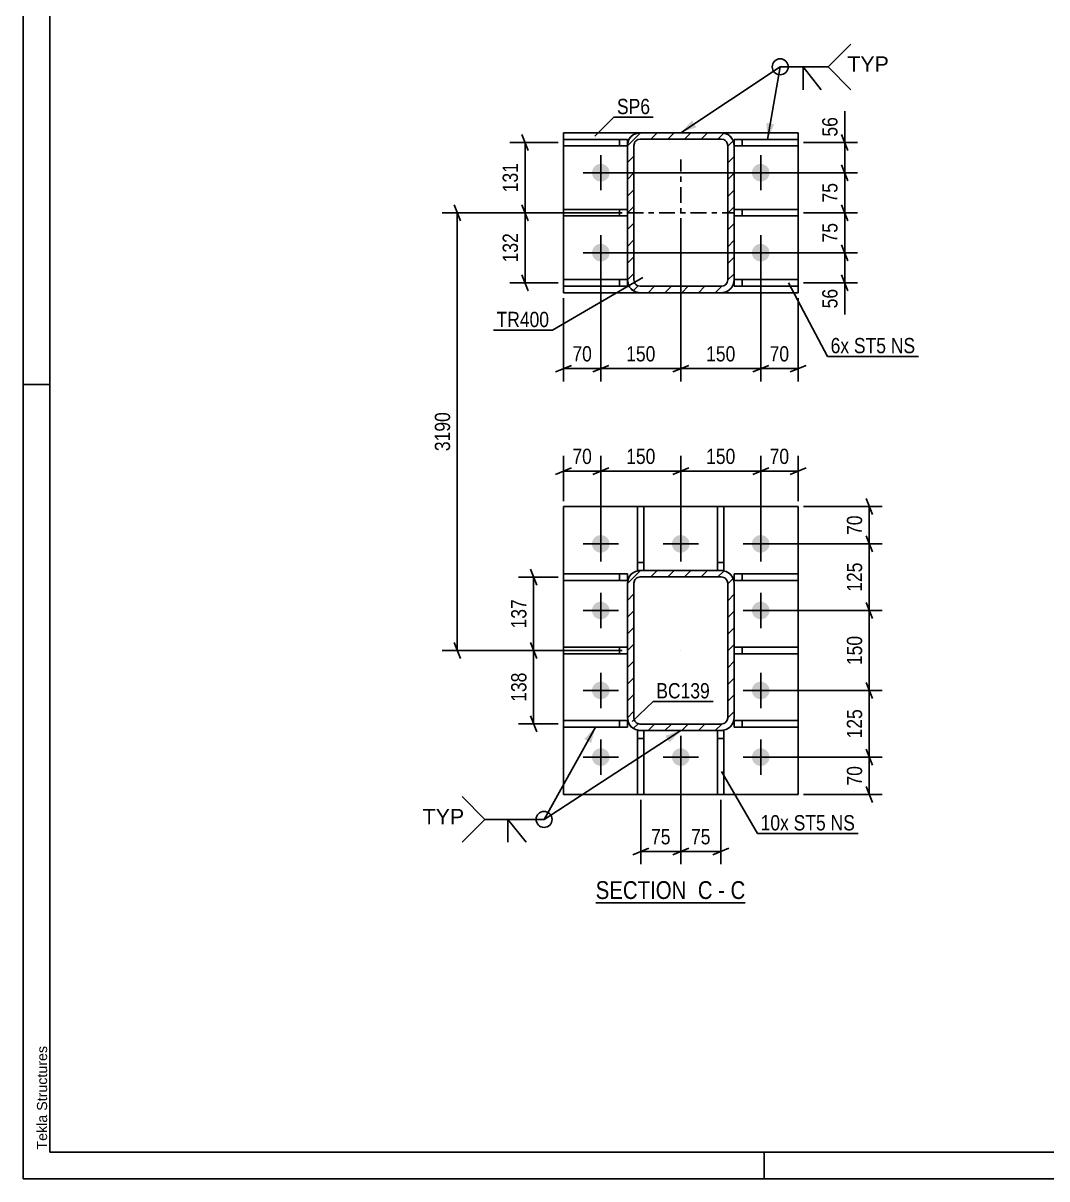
# Model space of a CAD drawing. Header units: millimetres. Extents: x -132 to 1057, y -569 to 272.
# Drawn here: x -131.6 to 60.5, y -569.3 to -352.5 of the extents above; entities that cross this region are included whole.
import ezdxf

# ---------------------------------------------------------------- set-up
doc = ezdxf.new("R2010")
doc.units = ezdxf.units.MM
doc.linetypes.add('DXK_LINE_DOT2', pattern=[3.9198, 1.9599, -1.9599])
doc.linetypes.add('DXK_LINE_DOT3', pattern=[5.9187, 2.979, -0.9799, 0.9799, -0.9799])
doc.styles.add('Arial', font='arial.ttf', dxfattribs={"height": 0.2})
doc.styles.add('Arial Narrow', font='ARIALN.TTF', dxfattribs={"height": 0.2})

# ---------------------------------------------------------------- blocks, each defined once
blk = doc.blocks.new('Unknown-335479220-1133')
at = {"color": 5, "linetype": 'Continuous'}
for p, q in [((-131.55, 271.71), (-131.55, -569.29)), ((-126.55, 266.71), (-126.55, -564.29)), ((-126.55, -420.29), (-131.55, -420.29)), ((-126.55, -564.29), (1052.45, -564.29)), ((7.45, -569.29), (7.45, -564.29)), ((-131.55, -569.29), (1057.45, -569.29))]:
    blk.add_line(p, q, dxfattribs=at)
at = {"color": 174, "linetype": 'Continuous', "style": 'Arial'}
blk.add_text('Tekla Structures', height=1.9102, rotation=90, dxfattribs=at).set_placement((-127.05, -563.79))
blk = doc.blocks.new('Unknown-335479220-14 - 3148')
at = {"color": 6, "linetype": 'Continuous'}
blk.add_line((-24.14, -517.55), (3.93, -517.55), dxfattribs=at)
at = {"color": 0, "linetype": 'Continuous'}
blk.add_wipeout([(-6.03, -516.8), (-6.03, -513.3), (-24.14, -513.3), (-24.14, -516.8)], dxfattribs=at)
at = {"color": 7, "linetype": 'Continuous', "style": 'Arial Narrow'}
blk.add_text('SECTION ', height=3.34, dxfattribs=at).set_placement((-24.14, -516.8))
at = {"color": 0, "linetype": 'Continuous'}
blk.add_wipeout([(-2.21, -516.8), (-2.21, -513.3), (-4.98, -513.3), (-4.98, -516.8)], dxfattribs=at)
at = {"color": 7, "linetype": 'Continuous', "style": 'Arial Narrow'}
blk.add_text('C', height=3.34, dxfattribs=at).set_placement((-4.98, -516.8))
at = {"color": 0, "linetype": 'Continuous'}
blk.add_wipeout([(0.11, -516.8), (0.11, -513.3), (-1.16, -513.3), (-1.16, -516.8)], dxfattribs=at)
at = {"color": 7, "linetype": 'Continuous', "style": 'Arial Narrow'}
blk.add_text('-', height=3.34, dxfattribs=at).set_placement((-1.16, -516.8))
at = {"color": 0, "linetype": 'Continuous'}
blk.add_wipeout([(3.93, -516.8), (3.93, -513.3), (1.16, -513.3), (1.16, -516.8)], dxfattribs=at)
at = {"color": 7, "linetype": 'Continuous', "style": 'Arial Narrow'}
blk.add_text('C', height=3.34, dxfattribs=at).set_placement((1.16, -516.8))
blk = doc.blocks.new('Part-335479220-3206 - 3148')
at = {"color": 2, "linetype": 'Continuous'}
for p, q in [((-1.28, -455.2), (-1.28, -443.2)), ((-1.28, -443.2), (-0.08, -443.2)), ((-0.08, -443.2), (-0.08, -455.2)), ((-0.08, -455.2), (-0.58, -455.2))]:
    blk.add_line(p, q, dxfattribs=at)
at = {"color": 7, "linetype": 'DXK_LINE_DOT2'}
for p, q in [((-1.28, -453.7), (-0.08, -453.7)), ((-0.58, -455.2), (-1.28, -455.2))]:
    blk.add_line(p, q, dxfattribs=at)
blk = doc.blocks.new('Bolt-335479220-3356 - 3148')
at = {"linetype": 'Continuous'}
for points in [[(-24.83, -450.2, -1), (-21.53, -450.2, -1)], [(-9.83, -450.2, -1), (-6.53, -450.2, -1)], [(5.17, -450.2, -1), (8.47, -450.2, -1)], [(-24.83, -462.7, -1), (-21.53, -462.7, -1)], [(5.17, -462.7, -1), (8.47, -462.7, -1)], [(-24.83, -477.7, -1), (-21.53, -477.7, -1)], [(5.17, -477.7, -1), (8.47, -477.7, -1)], [(-24.83, -490.2, -1), (-21.53, -490.2, -1)], [(-9.83, -490.2, -1), (-6.53, -490.2, -1)], [(5.17, -490.2, -1), (8.47, -490.2, -1)]]:
    blk.add_hatch(color=1, dxfattribs=at).paths.add_polyline_path(points)
at = {"color": 1, "linetype": 'Continuous'}
for p, q in [((-23.18, -453.5), (-23.18, -446.9)), ((-8.18, -453.5), (-8.18, -446.9)), ((6.82, -453.5), (6.82, -446.9)), ((-19.88, -450.2), (-26.48, -450.2)), ((-4.88, -450.2), (-11.48, -450.2)), ((10.12, -450.2), (3.52, -450.2)), ((-23.18, -466), (-23.18, -459.4)), ((6.82, -466), (6.82, -459.4)), ((-19.88, -462.7), (-26.48, -462.7)), ((10.12, -462.7), (3.52, -462.7)), ((-23.18, -481), (-23.18, -474.4)), ((6.82, -481), (6.82, -474.4)), ((-19.88, -477.7), (-26.48, -477.7)), ((10.12, -477.7), (3.52, -477.7)), ((-23.18, -493.5), (-23.18, -486.9)), ((-8.18, -493.5), (-8.18, -486.9)), ((6.82, -493.5), (6.82, -486.9)), ((-19.88, -490.2), (-26.48, -490.2)), ((-4.88, -490.2), (-11.48, -490.2)), ((10.12, -490.2), (3.52, -490.2))]:
    blk.add_line(p, q, dxfattribs=at)
blk = doc.blocks.new('Part-335479220-3211 - 3148')
at = {"color": 2, "linetype": 'Continuous'}
for p, q in [((-16.28, -497.2), (-16.28, -485.2)), ((-16.28, -485.2), (-15.78, -485.2)), ((-15.08, -485.2), (-15.08, -497.2)), ((-15.08, -497.2), (-16.28, -497.2))]:
    blk.add_line(p, q, dxfattribs=at)
at = {"color": 7, "linetype": 'DXK_LINE_DOT2'}
for p, q in [((-15.78, -485.2), (-15.08, -485.2)), ((-16.28, -486.7), (-15.08, -486.7))]:
    blk.add_line(p, q, dxfattribs=at)
blk = doc.blocks.new('Part-335479220-3340 - 3148')
at = {"color": 2, "linetype": 'Continuous'}
for p, q in [((-30.18, -388.7), (-30.18, -387.5)), ((-30.18, -387.5), (-18.18, -387.5)), ((-30.18, -388.7), (-18.18, -388.7))]:
    blk.add_line(p, q, dxfattribs=at)
at = {"color": 7, "linetype": 'DXK_LINE_DOT2'}
for p, q in [((-19.68, -388.7), (-19.68, -387.5)), ((-18.18, -388.7), (-18.18, -387.5))]:
    blk.add_line(p, q, dxfattribs=at)
blk = doc.blocks.new('Part-335479220-3248 - 3148')
at = {"linetype": 'Continuous'}
h = blk.add_hatch(dxfattribs=at)
h.set_pattern_fill('', scale=0.7, style=0, pattern_type=0)
h.set_pattern_definition([(45, (-18.1778, -400.6989), (-1.57154, 1.57154), [])])
h.paths.add_polyline_path([(-18.18, -375.5), (-18.18, -400.7), (-18, -401.62), (-17.47, -402.4), (-16.7, -402.92), (-15.78, -403.1), (-0.58, -403.1), (0.34, -402.92), (1.12, -402.4), (1.64, -401.62), (1.82, -400.7), (1.82, -375.5), (1.64, -374.58), (1.12, -373.8), (0.34, -373.28), (-0.58, -373.1), (-15.78, -373.1), (-16.7, -373.28), (-17.47, -373.8), (-18, -374.58)])
h.paths.add_polyline_path([(-16.63, -374.65), (-16.24, -374.39), (-15.78, -374.3), (-0.58, -374.3), (-0.12, -374.39), (0.27, -374.65), (0.53, -375.04), (0.62, -375.5), (0.62, -400.7), (0.53, -401.16), (0.27, -401.55), (-0.12, -401.81), (-0.58, -401.9), (-15.78, -401.9), (-16.24, -401.81), (-16.63, -401.55), (-16.89, -401.16), (-16.98, -400.7), (-16.98, -375.5), (-16.89, -375.04)])
at = {"color": 7, "linetype": 'DXK_LINE_DOT2'}
for p, q in [((-18.18, -375.5), (-18, -374.58)), ((-16.7, -373.28), (-15.78, -373.1)), ((-15.78, -374.3), (-16.24, -374.39)), ((-15.78, -373.1), (-0.58, -373.1)), ((-15.78, -374.3), (-0.58, -374.3)), ((-0.58, -373.1), (0.34, -373.28)), ((-0.12, -374.39), (-0.58, -374.3)), ((1.64, -374.58), (1.82, -375.5)), ((-18.18, -400.7), (-18.18, -375.5)), ((-16.89, -375.04), (-16.98, -375.5)), ((-16.98, -400.7), (-16.98, -375.5)), ((0.62, -375.5), (0.53, -375.04)), ((0.62, -400.7), (0.62, -375.5)), ((1.82, -400.7), (1.82, -375.5)), ((-18, -401.62), (-18.18, -400.7)), ((-16.98, -400.7), (-16.89, -401.16)), ((0.53, -401.16), (0.62, -400.7)), ((1.82, -400.7), (1.64, -401.62)), ((-15.78, -403.1), (-16.7, -402.92)), ((-16.24, -401.81), (-15.78, -401.9)), ((-15.78, -401.9), (-0.58, -401.9)), ((-15.78, -403.1), (-0.58, -403.1)), ((-0.58, -401.9), (-0.12, -401.81)), ((0.34, -402.92), (-0.58, -403.1))]:
    blk.add_line(p, q, dxfattribs=at)
at = {"color": 2, "linetype": 'Continuous'}
for p, q in [((-18, -374.58), (-18.18, -375.5)), ((-15.78, -373.1), (-16.7, -373.28)), ((-16.24, -374.39), (-15.78, -374.3)), ((-15.78, -373.1), (-0.58, -373.1)), ((-15.78, -374.3), (-0.58, -374.3)), ((0.34, -373.28), (-0.58, -373.1)), ((-0.58, -374.3), (-0.12, -374.39)), ((1.82, -375.5), (1.64, -374.58)), ((-18.18, -400.7), (-18.18, -375.5)), ((-16.98, -375.5), (-16.89, -375.04)), ((-16.98, -400.7), (-16.98, -375.5)), ((0.53, -375.04), (0.62, -375.5)), ((0.62, -400.7), (0.62, -375.5)), ((1.82, -400.7), (1.82, -375.5)), ((-18.18, -400.7), (-18, -401.62)), ((-16.89, -401.16), (-16.98, -400.7)), ((0.62, -400.7), (0.53, -401.16)), ((1.64, -401.62), (1.82, -400.7)), ((-16.7, -402.92), (-15.78, -403.1)), ((-15.78, -401.9), (-16.24, -401.81)), ((-15.78, -401.9), (-0.58, -401.9)), ((-15.78, -403.1), (-0.58, -403.1)), ((-0.12, -401.81), (-0.58, -401.9)), ((-0.58, -403.1), (0.34, -402.92))]:
    blk.add_line(p, q, dxfattribs=at)
at = {"color": 7, "linetype": 'DXK_LINE_DOT3'}
for p, q in [((-8.18, -398.1), (-8.18, -378.1)), ((-18.18, -388.1), (1.82, -388.1))]:
    blk.add_line(p, q, dxfattribs=at)
at = {"color": 7, "linetype": 'DXK_LINE_DOT2'}
for centre, radius, start, end in [((-15.78, -375.5), 2.4, 112.5, 157.5), ((-15.78, -375.5), 1.2, 112.5, 157.5), ((-0.58, -375.5), 1.2, 22.5, 67.5), ((-0.58, -375.5), 2.4, 22.5, 67.5), ((-15.78, -400.7), 2.4, 202.5, 247.5), ((-15.78, -400.7), 1.2, 202.5, 247.5), ((-0.58, -400.7), 1.2, 292.5, 337.5), ((-0.58, -400.7), 2.4, 292.5, 337.5)]:
    blk.add_arc(centre, radius, start, end, dxfattribs=at)
at = {"color": 2, "linetype": 'Continuous'}
for centre, radius, start, end in [((-15.78, -375.5), 2.4, 112.5, 157.5), ((-15.78, -375.5), 1.2, 112.5, 157.5), ((-0.58, -375.5), 1.2, 22.5, 67.5), ((-0.58, -375.5), 2.4, 22.5, 67.5), ((-15.78, -400.7), 2.4, 202.5, 247.5), ((-15.78, -400.7), 1.2, 202.5, 247.5), ((-0.58, -400.7), 1.2, 292.5, 337.5), ((-0.58, -400.7), 2.4, 292.5, 337.5)]:
    blk.add_arc(centre, radius, start, end, dxfattribs=at)
blk = doc.blocks.new('Part-335479220-3232 - 3148')
at = {"color": 2, "linetype": 'Continuous'}
for p, q in [((-30.18, -497.2), (-30.18, -443.2)), ((13.82, -443.2), (-30.18, -443.2)), ((13.82, -497.2), (13.82, -443.2)), ((13.82, -497.2), (-30.18, -497.2))]:
    blk.add_line(p, q, dxfattribs=at)
blk = doc.blocks.new('Part-335479220-3216 - 3148')
at = {"color": 2, "linetype": 'Continuous'}
for p, q in [((-1.28, -497.2), (-1.28, -485.2)), ((-0.08, -485.2), (-0.58, -485.2)), ((-0.08, -485.2), (-0.08, -497.2)), ((-0.08, -497.2), (-1.28, -497.2))]:
    blk.add_line(p, q, dxfattribs=at)
at = {"color": 7, "linetype": 'DXK_LINE_DOT2'}
for p, q in [((-0.58, -485.2), (-1.28, -485.2)), ((-1.28, -486.7), (-0.08, -486.7))]:
    blk.add_line(p, q, dxfattribs=at)
blk = doc.blocks.new('Part-335479220-3231 - 3148')
at = {"color": 2, "linetype": 'Continuous'}
for p, q in [((-30.18, -403.1), (-30.18, -373.1)), ((-30.18, -373.1), (-15.78, -373.1)), ((13.82, -373.1), (-0.58, -373.1)), ((13.82, -403.1), (13.82, -373.1)), ((-15.78, -403.1), (-30.18, -403.1)), ((13.82, -403.1), (-0.58, -403.1))]:
    blk.add_line(p, q, dxfattribs=at)
at = {"color": 7, "linetype": 'DXK_LINE_DOT2'}
for p, q in [((13.82, -373.1), (-15.78, -373.1)), ((-15.78, -373.1), (-0.58, -373.1)), ((-15.78, -403.1), (13.82, -403.1)), ((-15.78, -403.1), (-0.58, -403.1))]:
    blk.add_line(p, q, dxfattribs=at)
blk = doc.blocks.new('Part-335479220-3253 - 3148')
at = {"linetype": 'Continuous'}
h = blk.add_hatch(dxfattribs=at)
h.set_pattern_fill('', scale=0.7, style=0, pattern_type=0)
h.set_pattern_definition([(45, (-18.1778, -482.7989), (-1.57154, 1.57154), [])])
h.paths.add_polyline_path([(-18.18, -457.6), (-18.18, -482.8), (-18, -483.72), (-17.47, -484.5), (-16.7, -485.02), (-15.78, -485.2), (-0.58, -485.2), (0.34, -485.02), (1.12, -484.5), (1.64, -483.72), (1.82, -482.8), (1.82, -457.6), (1.64, -456.68), (1.12, -455.9), (0.34, -455.38), (-0.58, -455.2), (-15.78, -455.2), (-16.7, -455.38), (-17.47, -455.9), (-18, -456.68)])
h.paths.add_polyline_path([(-16.63, -456.75), (-16.24, -456.49), (-15.78, -456.4), (-0.58, -456.4), (-0.12, -456.49), (0.27, -456.75), (0.53, -457.14), (0.62, -457.6), (0.62, -482.8), (0.53, -483.26), (0.27, -483.65), (-0.12, -483.91), (-0.58, -484), (-15.78, -484), (-16.24, -483.91), (-16.63, -483.65), (-16.89, -483.26), (-16.98, -482.8), (-16.98, -457.6), (-16.89, -457.14)])
at = {"color": 7, "linetype": 'DXK_LINE_DOT2'}
for p, q in [((-18.18, -457.6), (-18, -456.68)), ((-16.89, -457.14), (-16.98, -457.6)), ((-16.7, -455.38), (-15.78, -455.2)), ((-15.78, -456.4), (-16.24, -456.49)), ((-15.78, -455.2), (-0.58, -455.2)), ((-15.78, -456.4), (-0.58, -456.4)), ((-0.58, -455.2), (0.34, -455.38)), ((-0.12, -456.49), (-0.58, -456.4)), ((0.62, -457.6), (0.53, -457.14)), ((1.64, -456.68), (1.82, -457.6)), ((-18.18, -482.8), (-18.18, -457.6)), ((-16.98, -482.8), (-16.98, -457.6)), ((0.62, -482.8), (0.62, -457.6)), ((1.82, -482.8), (1.82, -457.6)), ((-18, -483.72), (-18.18, -482.8)), ((-16.98, -482.8), (-16.89, -483.26)), ((0.53, -483.26), (0.62, -482.8)), ((1.82, -482.8), (1.64, -483.72)), ((-15.78, -485.2), (-16.7, -485.02)), ((-16.24, -483.91), (-15.78, -484)), ((-15.78, -484), (-0.58, -484)), ((-15.78, -485.2), (-0.58, -485.2)), ((-0.58, -484), (-0.12, -483.91)), ((0.34, -485.02), (-0.58, -485.2))]:
    blk.add_line(p, q, dxfattribs=at)
at = {"color": 2, "linetype": 'Continuous'}
for p, q in [((-18, -456.68), (-18.18, -457.6)), ((-16.98, -457.6), (-16.89, -457.14)), ((-15.78, -455.2), (-16.7, -455.38)), ((-16.24, -456.49), (-15.78, -456.4)), ((-15.78, -455.2), (-0.58, -455.2)), ((-15.78, -456.4), (-0.58, -456.4)), ((0.34, -455.38), (-0.58, -455.2)), ((-0.58, -456.4), (-0.12, -456.49)), ((0.53, -457.14), (0.62, -457.6)), ((1.82, -457.6), (1.64, -456.68)), ((-18.18, -482.8), (-18.18, -457.6)), ((-16.98, -482.8), (-16.98, -457.6)), ((0.62, -482.8), (0.62, -457.6)), ((1.82, -482.8), (1.82, -457.6)), ((-18.18, -482.8), (-18, -483.72)), ((-16.89, -483.26), (-16.98, -482.8)), ((0.62, -482.8), (0.53, -483.26)), ((1.64, -483.72), (1.82, -482.8)), ((-16.7, -485.02), (-15.78, -485.2)), ((-15.78, -484), (-16.24, -483.91)), ((-15.78, -484), (-0.58, -484)), ((-15.78, -485.2), (-0.58, -485.2)), ((-0.12, -483.91), (-0.58, -484)), ((-0.58, -485.2), (0.34, -485.02))]:
    blk.add_line(p, q, dxfattribs=at)
at = {"color": 7, "linetype": 'DXK_LINE_DOT3'}
blk.add_line((-8.18, -470.2), (-8.18, -470.2), dxfattribs=at)
at = {"color": 7, "linetype": 'DXK_LINE_DOT2'}
for centre, radius, start, end in [((-15.78, -457.6), 2.4, 112.5, 157.5), ((-15.78, -457.6), 1.2, 112.5, 157.5), ((-0.58, -457.6), 1.2, 22.5, 67.5), ((-0.58, -457.6), 2.4, 22.5, 67.5), ((-15.78, -482.8), 1.2, 202.5, 247.5), ((-0.58, -482.8), 1.2, 292.5, 337.5), ((-15.78, -482.8), 2.4, 202.5, 247.5), ((-0.58, -482.8), 2.4, 292.5, 337.5)]:
    blk.add_arc(centre, radius, start, end, dxfattribs=at)
at = {"color": 2, "linetype": 'Continuous'}
for centre, radius, start, end in [((-15.78, -457.6), 2.4, 112.5, 157.5), ((-15.78, -457.6), 1.2, 112.5, 157.5), ((-0.58, -457.6), 1.2, 22.5, 67.5), ((-0.58, -457.6), 2.4, 22.5, 67.5), ((-15.78, -482.8), 1.2, 202.5, 247.5), ((-0.58, -482.8), 1.2, 292.5, 337.5), ((-15.78, -482.8), 2.4, 202.5, 247.5), ((-0.58, -482.8), 2.4, 292.5, 337.5)]:
    blk.add_arc(centre, radius, start, end, dxfattribs=at)
blk = doc.blocks.new('Part-335479220-3262 - 3148')
at = {"color": 2, "linetype": 'Continuous'}
for p, q in [((13.82, -455.85), (1.82, -455.85)), ((1.82, -457.05), (1.82, -455.85)), ((13.82, -457.05), (1.82, -457.05)), ((13.82, -455.85), (13.82, -457.05))]:
    blk.add_line(p, q, dxfattribs=at)
at = {"color": 7, "linetype": 'DXK_LINE_DOT2'}
blk.add_line((3.32, -457.05), (3.32, -455.85), dxfattribs=at)
blk = doc.blocks.new('Part-335479220-3267 - 3148')
at = {"color": 2, "linetype": 'Continuous'}
for p, q in [((13.82, -483.35), (1.82, -483.35)), ((1.82, -484.55), (1.82, -483.35)), ((13.82, -483.35), (13.82, -484.55)), ((13.82, -484.55), (1.82, -484.55))]:
    blk.add_line(p, q, dxfattribs=at)
at = {"color": 7, "linetype": 'DXK_LINE_DOT2'}
blk.add_line((3.32, -484.55), (3.32, -483.35), dxfattribs=at)
blk = doc.blocks.new('Part-335479220-3272 - 3148')
at = {"color": 2, "linetype": 'Continuous'}
for p, q in [((13.82, -469.6), (1.82, -469.6)), ((13.82, -469.6), (13.82, -470.8)), ((13.82, -470.8), (1.82, -470.8))]:
    blk.add_line(p, q, dxfattribs=at)
at = {"color": 7, "linetype": 'DXK_LINE_DOT2'}
for p, q in [((1.82, -470.8), (1.82, -469.6)), ((3.32, -470.8), (3.32, -469.6))]:
    blk.add_line(p, q, dxfattribs=at)
blk = doc.blocks.new('Part-335479220-3277 - 3148')
at = {"color": 2, "linetype": 'Continuous'}
for p, q in [((-30.18, -457.05), (-30.18, -455.85)), ((-30.18, -455.85), (-18.18, -455.85)), ((-30.18, -457.05), (-18.18, -457.05)), ((-18.18, -457.05), (-18.18, -455.85))]:
    blk.add_line(p, q, dxfattribs=at)
at = {"color": 7, "linetype": 'DXK_LINE_DOT2'}
blk.add_line((-19.68, -457.05), (-19.68, -455.85), dxfattribs=at)
blk = doc.blocks.new('Part-335479220-3282 - 3148')
at = {"color": 2, "linetype": 'Continuous'}
for p, q in [((-30.18, -484.55), (-30.18, -483.35)), ((-30.18, -483.35), (-18.18, -483.35)), ((-18.18, -484.55), (-18.18, -483.35)), ((-30.18, -484.55), (-18.18, -484.55))]:
    blk.add_line(p, q, dxfattribs=at)
at = {"color": 7, "linetype": 'DXK_LINE_DOT2'}
blk.add_line((-19.68, -484.55), (-19.68, -483.35), dxfattribs=at)
blk = doc.blocks.new('Part-335479220-3287 - 3148')
at = {"color": 2, "linetype": 'Continuous'}
for p, q in [((-30.18, -470.8), (-30.18, -469.6)), ((-30.18, -469.6), (-18.18, -469.6)), ((-30.18, -470.8), (-18.18, -470.8))]:
    blk.add_line(p, q, dxfattribs=at)
at = {"color": 7, "linetype": 'DXK_LINE_DOT2'}
for p, q in [((-19.68, -470.8), (-19.68, -469.6)), ((-18.18, -470.8), (-18.18, -469.6))]:
    blk.add_line(p, q, dxfattribs=at)
blk = doc.blocks.new('Bolt-335479220-3355 - 3148')
at = {"linetype": 'Continuous'}
for points in [[(-24.83, -380.6, -1), (-21.53, -380.6, -1)], [(5.17, -380.6, -1), (8.47, -380.6, -1)], [(-24.83, -395.6, -1), (-21.53, -395.6, -1)], [(5.17, -395.6, -1), (8.47, -395.6, -1)]]:
    blk.add_hatch(color=1, dxfattribs=at).paths.add_polyline_path(points)
at = {"color": 1, "linetype": 'Continuous'}
for p, q in [((-23.18, -383.9), (-23.18, -377.3)), ((6.82, -383.9), (6.82, -377.3)), ((-19.88, -380.6), (-26.48, -380.6)), ((10.12, -380.6), (3.52, -380.6)), ((-23.18, -398.9), (-23.18, -392.3)), ((6.82, -398.9), (6.82, -392.3)), ((-19.88, -395.6), (-26.48, -395.6)), ((10.12, -395.6), (3.52, -395.6))]:
    blk.add_line(p, q, dxfattribs=at)
blk = doc.blocks.new('Part-335479220-3292 - 3148')
at = {"color": 2, "linetype": 'Continuous'}
for p, q in [((-16.28, -455.2), (-16.28, -443.2)), ((-16.28, -443.2), (-15.08, -443.2)), ((-15.08, -455.2), (-15.08, -443.2)), ((-16.28, -455.2), (-15.78, -455.2))]:
    blk.add_line(p, q, dxfattribs=at)
at = {"color": 7, "linetype": 'DXK_LINE_DOT2'}
for p, q in [((-16.28, -453.7), (-15.08, -453.7)), ((-15.78, -455.2), (-15.08, -455.2))]:
    blk.add_line(p, q, dxfattribs=at)
blk = doc.blocks.new('Part-335479220-3315 - 3148')
at = {"color": 2, "linetype": 'Continuous'}
for p, q in [((13.82, -400.65), (1.82, -400.65)), ((1.82, -401.85), (1.82, -400.7)), ((13.82, -400.65), (13.82, -401.85)), ((13.82, -401.85), (1.82, -401.85))]:
    blk.add_line(p, q, dxfattribs=at)
at = {"color": 7, "linetype": 'DXK_LINE_DOT2'}
for p, q in [((1.82, -400.7), (1.82, -400.65)), ((1.82, -400.65), (1.82, -400.7)), ((3.32, -401.85), (3.32, -400.65))]:
    blk.add_line(p, q, dxfattribs=at)
blk = doc.blocks.new('Part-335479220-3335 - 3148')
at = {"color": 2, "linetype": 'Continuous'}
for p, q in [((-30.18, -375.55), (-30.18, -374.35)), ((-30.18, -374.35), (-18.18, -374.35)), ((-18.18, -374.35), (-18.18, -375.5)), ((-30.18, -375.55), (-18.18, -375.55))]:
    blk.add_line(p, q, dxfattribs=at)
at = {"color": 7, "linetype": 'DXK_LINE_DOT2'}
for p, q in [((-19.68, -375.55), (-19.68, -374.35)), ((-18.18, -375.5), (-18.18, -375.55))]:
    blk.add_line(p, q, dxfattribs=at)
blk = doc.blocks.new('Part-335479220-3320 - 3148')
at = {"color": 2, "linetype": 'Continuous'}
for p, q in [((13.82, -374.35), (1.82, -374.35)), ((1.82, -374.35), (1.82, -375.5)), ((13.82, -374.35), (13.82, -375.55)), ((13.82, -375.55), (1.82, -375.55))]:
    blk.add_line(p, q, dxfattribs=at)
at = {"color": 7, "linetype": 'DXK_LINE_DOT2'}
for p, q in [((3.32, -375.55), (3.32, -374.35)), ((1.82, -375.5), (1.82, -375.55))]:
    blk.add_line(p, q, dxfattribs=at)
blk = doc.blocks.new('Part-335479220-3325 - 3148')
at = {"color": 2, "linetype": 'Continuous'}
for p, q in [((13.82, -387.5), (1.82, -387.5)), ((13.82, -387.5), (13.82, -388.7)), ((13.82, -388.7), (1.82, -388.7))]:
    blk.add_line(p, q, dxfattribs=at)
at = {"color": 7, "linetype": 'DXK_LINE_DOT2'}
for p, q in [((1.82, -388.7), (1.82, -387.5)), ((3.32, -388.7), (3.32, -387.5))]:
    blk.add_line(p, q, dxfattribs=at)
blk = doc.blocks.new('Part-335479220-3330 - 3148')
at = {"color": 2, "linetype": 'Continuous'}
for p, q in [((-30.18, -401.85), (-30.18, -400.65)), ((-30.18, -400.65), (-18.18, -400.65)), ((-18.18, -401.85), (-18.18, -400.7)), ((-30.18, -401.85), (-18.18, -401.85))]:
    blk.add_line(p, q, dxfattribs=at)
at = {"color": 7, "linetype": 'DXK_LINE_DOT2'}
for p, q in [((-19.68, -401.85), (-19.68, -400.65)), ((-18.18, -400.7), (-18.18, -400.65)), ((-18.18, -400.65), (-18.18, -400.7))]:
    blk.add_line(p, q, dxfattribs=at)
blk = doc.blocks.new('StraightDimension-335479220-9511 - 3148')
at = {"color": 7, "linetype": 'Continuous'}
for p, q in [((26.59, -476.2), (27.79, -479.2)), ((7.82, -477.7), (29.59, -477.7)), ((27.19, -490.2), (27.19, -477.7)), ((27.79, -491.7), (26.59, -488.7)), ((7.82, -490.2), (29.59, -490.2))]:
    blk.add_line(p, q, dxfattribs=at)
at = {"color": 0}
blk.add_wipeout([(26.44, -480.61), (22.24, -480.61), (22.24, -487.29), (26.44, -487.29)], dxfattribs=at)
at = {"color": 3, "style": 'Arial Narrow'}
blk.add_text('125', height=2.863, rotation=90.0002, dxfattribs=at).set_placement((25.84, -486.69))
blk = doc.blocks.new('StraightDimension-335479220-3487 - 3148')
at = {"color": 7, "linetype": 'Continuous'}
for p, q in [((-35.19, -457.95), (-36.39, -454.95)), ((-31.18, -456.45), (-38.64, -456.45)), ((-35.79, -470.2), (-35.79, -456.45)), ((-31.18, -470.2), (-38.64, -470.2)), ((-36.39, -468.7), (-35.19, -471.7))]:
    blk.add_line(p, q, dxfattribs=at)
at = {"color": 0}
blk.add_wipeout([(-36.54, -459.98), (-40.74, -459.98), (-40.74, -466.67), (-36.54, -466.67)], dxfattribs=at)
at = {"color": 3, "style": 'Arial Narrow'}
blk.add_text('137', height=2.863, rotation=90.0002, dxfattribs=at).set_placement((-37.14, -466.07))
blk = doc.blocks.new('StraightDimension-335479220-3472 - 3148')
at = {"color": 7, "linetype": 'Continuous'}
for p, q in [((-31.18, -374.95), (-40.23, -374.95)), ((-36.78, -376.45), (-37.98, -373.45)), ((-37.38, -388.1), (-37.38, -374.95)), ((-37.98, -386.6), (-36.78, -389.6)), ((-31.18, -388.1), (-40.23, -388.1))]:
    blk.add_line(p, q, dxfattribs=at)
at = {"color": 0}
blk.add_wipeout([(-38.13, -378.18), (-42.33, -378.18), (-42.33, -384.87), (-38.13, -384.87)], dxfattribs=at)
at = {"color": 3, "style": 'Arial Narrow'}
blk.add_text('131', height=2.863, rotation=90.0002, dxfattribs=at).set_placement((-38.73, -384.27))
blk = doc.blocks.new('StraightDimension-335479220-3396 - 3148')
at = {"color": 7, "linetype": 'Continuous'}
for p, q in [((14.82, -374.95), (24.97, -374.95)), ((21.97, -373.45), (23.17, -376.45)), ((22.57, -380.6), (22.57, -374.95)), ((23.17, -382.1), (21.97, -379.1)), ((-22.18, -380.6), (24.97, -380.6))]:
    blk.add_line(p, q, dxfattribs=at)
at = {"color": 0}
blk.add_wipeout([(21.82, -369.57), (17.62, -369.57), (17.62, -374.42), (21.82, -374.42)], dxfattribs=at)
at = {"color": 7, "linetype": 'Continuous'}
blk.add_line((22.57, -374.95), (22.57, -369.04), dxfattribs=at)
blk.add_line((22.57, -374.95), (22.57, -369.04), dxfattribs=at)
at = {"color": 3, "style": 'Arial Narrow'}
blk.add_text('56', height=2.863, rotation=90.0002, dxfattribs=at).set_placement((21.22, -373.82))
blk = doc.blocks.new('StraightDimension-335479220-3479 - 3148')
at = {"color": 7, "linetype": 'Continuous'}
for p, q in [((-36.78, -389.6), (-37.98, -386.6)), ((-31.18, -388.1), (-40.23, -388.1)), ((-37.38, -401.25), (-37.38, -388.1)), ((-37.98, -399.75), (-36.78, -402.75)), ((-31.18, -401.25), (-40.23, -401.25))]:
    blk.add_line(p, q, dxfattribs=at)
at = {"color": 0}
blk.add_wipeout([(-38.13, -391.33), (-42.33, -391.33), (-42.33, -398.02), (-38.13, -398.02)], dxfattribs=at)
at = {"color": 3, "style": 'Arial Narrow'}
blk.add_text('132', height=2.863, rotation=90.0002, dxfattribs=at).set_placement((-38.73, -397.42))
blk = doc.blocks.new('StraightDimension-335479220-3508 - 3148')
at = {"color": 7, "linetype": 'Continuous'}
for p, q in [((26.59, -441.7), (27.79, -444.7)), ((14.82, -443.2), (29.59, -443.2)), ((27.19, -450.2), (27.19, -443.2)), ((7.82, -450.2), (29.59, -450.2)), ((27.79, -451.7), (26.59, -448.7))]:
    blk.add_line(p, q, dxfattribs=at)
at = {"color": 0}
blk.add_wipeout([(26.44, -444.27), (22.24, -444.27), (22.24, -449.13), (26.44, -449.13)], dxfattribs=at)
at = {"color": 3, "style": 'Arial Narrow'}
blk.add_text('70', height=2.863, rotation=90.0002, dxfattribs=at).set_placement((25.84, -448.53))
blk = doc.blocks.new('StraightDimension-335479220-3458 - 3148')
at = {"color": 7, "linetype": 'Continuous'}
for p, q in [((-49.51, -389.6), (-50.71, -386.6)), ((-19.18, -388.1), (-52.96, -388.1)), ((-50.11, -470.2), (-50.11, -388.1)), ((-19.18, -470.2), (-52.96, -470.2)), ((-50.71, -468.7), (-49.51, -471.7))]:
    blk.add_line(p, q, dxfattribs=at)
at = {"color": 0}
blk.add_wipeout([(-50.86, -424.89), (-55.06, -424.89), (-55.06, -433.41), (-50.86, -433.41)], dxfattribs=at)
at = {"color": 3, "style": 'Arial Narrow'}
blk.add_text('3190', height=2.863, rotation=90.0002, dxfattribs=at).set_placement((-51.46, -432.81))
blk = doc.blocks.new('StraightDimension-335479220-3372 - 3148')
at = {"color": 7, "linetype": 'Continuous'}
for p, q in [((21.97, -394.1), (23.17, -397.1)), ((-22.18, -395.6), (24.97, -395.6)), ((22.57, -401.25), (22.57, -395.6)), ((23.17, -402.75), (21.97, -399.75)), ((14.82, -401.25), (24.97, -401.25))]:
    blk.add_line(p, q, dxfattribs=at)
at = {"color": 0}
blk.add_wipeout([(21.82, -401.77), (17.62, -401.77), (17.62, -406.63), (21.82, -406.63)], dxfattribs=at)
at = {"color": 7, "linetype": 'Continuous'}
blk.add_line((22.57, -401.25), (22.57, -407.16), dxfattribs=at)
blk.add_line((22.57, -401.25), (22.57, -407.16), dxfattribs=at)
at = {"color": 3, "style": 'Arial Narrow'}
blk.add_text('56', height=2.863, rotation=90.0002, dxfattribs=at).set_placement((21.22, -406.03))
blk = doc.blocks.new('StraightDimension-335479220-3518 - 3148')
at = {"color": 7, "linetype": 'Continuous'}
for p, q in [((26.59, -488.7), (27.79, -491.7)), ((7.82, -490.2), (29.59, -490.2)), ((27.19, -497.2), (27.19, -490.2)), ((27.79, -498.7), (26.59, -495.7)), ((14.82, -497.2), (29.59, -497.2))]:
    blk.add_line(p, q, dxfattribs=at)
at = {"color": 0}
blk.add_wipeout([(26.44, -491.27), (22.24, -491.27), (22.24, -496.13), (26.44, -496.13)], dxfattribs=at)
at = {"color": 3, "style": 'Arial Narrow'}
blk.add_text('70', height=2.863, rotation=90.0002, dxfattribs=at).set_placement((25.84, -495.53))
blk = doc.blocks.new('StraightDimension-335479220-3413 - 3148')
at = {"color": 7, "linetype": 'Continuous'}
for p, q in [((-8.18, -389.1), (-8.18, -419.74)), ((6.82, -396.6), (6.82, -419.74)), ((-6.68, -416.74), (-9.68, -417.94)), ((-8.18, -417.34), (6.82, -417.34)), ((5.32, -417.94), (8.32, -416.74))]:
    blk.add_line(p, q, dxfattribs=at)
at = {"color": 0}
blk.add_wipeout([(2.66, -416.59), (2.66, -412.39), (-4.02, -412.39), (-4.02, -416.59)], dxfattribs=at)
at = {"color": 3, "style": 'Arial Narrow'}
blk.add_text('150', height=2.863, dxfattribs=at).set_placement((-3.42, -415.99))
blk = doc.blocks.new('StraightDimension-335479220-3378 - 3148')
at = {"color": 7, "linetype": 'Continuous'}
for p, q in [((21.97, -386.6), (23.17, -389.6)), ((14.82, -388.1), (24.97, -388.1)), ((22.57, -395.6), (22.57, -388.1)), ((23.17, -397.1), (21.97, -394.1)), ((-22.18, -395.6), (24.97, -395.6))]:
    blk.add_line(p, q, dxfattribs=at)
at = {"color": 0}
blk.add_wipeout([(21.82, -389.42), (17.62, -389.42), (17.62, -394.28), (21.82, -394.28)], dxfattribs=at)
at = {"color": 3, "style": 'Arial Narrow'}
blk.add_text('75', height=2.863, rotation=90.0002, dxfattribs=at).set_placement((21.22, -393.68))
blk = doc.blocks.new('StraightDimension-335479220-3387 - 3148')
at = {"color": 7, "linetype": 'Continuous'}
for p, q in [((21.97, -379.1), (23.17, -382.1)), ((-22.18, -380.6), (24.97, -380.6)), ((22.57, -388.1), (22.57, -380.6)), ((23.17, -389.6), (21.97, -386.6)), ((14.82, -388.1), (24.97, -388.1))]:
    blk.add_line(p, q, dxfattribs=at)
at = {"color": 0}
blk.add_wipeout([(21.82, -381.92), (17.62, -381.92), (17.62, -386.78), (21.82, -386.78)], dxfattribs=at)
at = {"color": 3, "style": 'Arial Narrow'}
blk.add_text('75', height=2.863, rotation=90.0002, dxfattribs=at).set_placement((21.22, -386.18))
blk = doc.blocks.new('StraightDimension-335479220-3403 - 3148')
at = {"color": 7, "linetype": 'Continuous'}
for p, q in [((6.82, -396.6), (6.82, -419.74)), ((13.82, -404.1), (13.82, -419.74)), ((5.32, -417.94), (8.32, -416.74)), ((6.82, -417.34), (13.82, -417.34)), ((15.32, -416.74), (12.32, -417.94))]:
    blk.add_line(p, q, dxfattribs=at)
at = {"color": 0}
blk.add_wipeout([(12.75, -416.59), (12.75, -412.39), (7.89, -412.39), (7.89, -416.59)], dxfattribs=at)
at = {"color": 3, "style": 'Arial Narrow'}
blk.add_text('70', height=2.863, dxfattribs=at).set_placement((8.49, -415.99))
blk = doc.blocks.new('StraightDimension-335479220-3494 - 3148')
at = {"color": 7, "linetype": 'Continuous'}
for p, q in [((-31.18, -470.2), (-38.64, -470.2)), ((-35.19, -471.7), (-36.39, -468.7)), ((-35.79, -483.95), (-35.79, -470.2)), ((-36.39, -482.45), (-35.19, -485.45)), ((-31.18, -483.95), (-38.64, -483.95))]:
    blk.add_line(p, q, dxfattribs=at)
at = {"color": 0}
blk.add_wipeout([(-36.54, -473.73), (-40.74, -473.73), (-40.74, -480.42), (-36.54, -480.42)], dxfattribs=at)
at = {"color": 3, "style": 'Arial Narrow'}
blk.add_text('138', height=2.863, rotation=90.0002, dxfattribs=at).set_placement((-37.14, -479.82))
blk = doc.blocks.new('StraightDimension-335479220-3430 - 3148')
at = {"color": 7, "linetype": 'Continuous'}
for p, q in [((-8.18, -389.1), (-8.18, -419.74)), ((-23.18, -396.6), (-23.18, -419.74)), ((-21.68, -416.74), (-24.68, -417.94)), ((-23.18, -417.34), (-8.18, -417.34)), ((-9.68, -417.94), (-6.68, -416.74))]:
    blk.add_line(p, q, dxfattribs=at)
at = {"color": 0}
blk.add_wipeout([(-12.34, -416.59), (-12.34, -412.39), (-19.02, -412.39), (-19.02, -416.59)], dxfattribs=at)
at = {"color": 3, "style": 'Arial Narrow'}
blk.add_text('150', height=2.863, dxfattribs=at).set_placement((-18.42, -415.99))
blk = doc.blocks.new('StraightDimension-335479220-3447 - 3148')
at = {"color": 7, "linetype": 'Continuous'}
for p, q in [((-23.18, -396.6), (-23.18, -419.74)), ((-30.18, -404.1), (-30.18, -419.74)), ((-31.68, -417.94), (-28.68, -416.74)), ((-30.18, -417.34), (-23.18, -417.34)), ((-21.68, -416.74), (-24.68, -417.94))]:
    blk.add_line(p, q, dxfattribs=at)
at = {"color": 0}
blk.add_wipeout([(-24.25, -416.59), (-24.25, -412.39), (-29.11, -412.39), (-29.11, -416.59)], dxfattribs=at)
at = {"color": 3, "style": 'Arial Narrow'}
blk.add_text('70', height=2.863, dxfattribs=at).set_placement((-28.51, -415.99))
blk = doc.blocks.new('StraightDimension-335479220-3529 - 3148')
at = {"color": 7, "linetype": 'Continuous'}
for p, q in [((6.82, -449.2), (6.82, -433.72)), ((13.82, -442.2), (13.82, -433.72)), ((5.32, -437.17), (8.32, -435.97)), ((6.82, -436.57), (13.82, -436.57)), ((15.32, -435.97), (12.32, -437.17))]:
    blk.add_line(p, q, dxfattribs=at)
at = {"color": 0}
blk.add_wipeout([(12.75, -435.82), (12.75, -431.62), (7.89, -431.62), (7.89, -435.82)], dxfattribs=at)
at = {"color": 3, "style": 'Arial Narrow'}
blk.add_text('70', height=2.863, dxfattribs=at).set_placement((8.49, -435.22))
blk = doc.blocks.new('StraightDimension-335479220-3539 - 3148')
at = {"color": 7, "linetype": 'Continuous'}
for p, q in [((-30.18, -442.2), (-30.18, -433.72)), ((-23.18, -449.2), (-23.18, -433.72)), ((-31.68, -437.17), (-28.68, -435.97)), ((-30.18, -436.57), (-23.18, -436.57)), ((-21.68, -435.97), (-24.68, -437.17))]:
    blk.add_line(p, q, dxfattribs=at)
at = {"color": 0}
blk.add_wipeout([(-24.25, -435.82), (-24.25, -431.62), (-29.11, -431.62), (-29.11, -435.82)], dxfattribs=at)
at = {"color": 3, "style": 'Arial Narrow'}
blk.add_text('70', height=2.863, dxfattribs=at).set_placement((-28.51, -435.22))
blk = doc.blocks.new('StraightDimension-335479220-3554 - 3148')
at = {"color": 7, "linetype": 'Continuous'}
for p, q in [((-8.18, -486.2), (-8.18, -510.3)), ((-0.68, -498.2), (-0.68, -510.3)), ((-9.68, -508.5), (-6.68, -507.3)), ((-8.18, -507.9), (-0.68, -507.9)), ((0.82, -507.3), (-2.18, -508.5))]:
    blk.add_line(p, q, dxfattribs=at)
at = {"color": 0}
blk.add_wipeout([(-2, -507.15), (-2, -502.95), (-6.86, -502.95), (-6.86, -507.15)], dxfattribs=at)
at = {"color": 3, "style": 'Arial Narrow'}
blk.add_text('75', height=2.863, dxfattribs=at).set_placement((-6.26, -506.55))
blk = doc.blocks.new('StraightDimension-335479220-3559 - 3148')
at = {"color": 7, "linetype": 'Continuous'}
for p, q in [((-8.18, -486.2), (-8.18, -510.3)), ((-15.68, -498.2), (-15.68, -510.3)), ((-17.18, -508.5), (-14.18, -507.3)), ((-15.68, -507.9), (-8.18, -507.9)), ((-6.68, -507.3), (-9.68, -508.5))]:
    blk.add_line(p, q, dxfattribs=at)
at = {"color": 0}
blk.add_wipeout([(-9.5, -507.15), (-9.5, -502.95), (-14.36, -502.95), (-14.36, -507.15)], dxfattribs=at)
at = {"color": 3, "style": 'Arial Narrow'}
blk.add_text('75', height=2.863, dxfattribs=at).set_placement((-13.76, -506.55))
blk = doc.blocks.new('StraightDimension-335479220-9513 - 3148')
at = {"color": 7, "linetype": 'Continuous'}
for p, q in [((27.79, -464.2), (26.59, -461.2)), ((7.82, -462.7), (29.59, -462.7)), ((27.19, -477.7), (27.19, -462.7)), ((26.59, -476.2), (27.79, -479.2)), ((7.82, -477.7), (29.59, -477.7))]:
    blk.add_line(p, q, dxfattribs=at)
at = {"color": 0}
blk.add_wipeout([(26.44, -466.86), (22.24, -466.86), (22.24, -473.54), (26.44, -473.54)], dxfattribs=at)
at = {"color": 3, "style": 'Arial Narrow'}
blk.add_text('150', height=2.863, rotation=90.0002, dxfattribs=at).set_placement((25.84, -472.94))
blk = doc.blocks.new('StraightDimension-335479220-9515 - 3148')
at = {"color": 7, "linetype": 'Continuous'}
for p, q in [((7.82, -450.2), (29.59, -450.2)), ((27.79, -451.7), (26.59, -448.7)), ((27.19, -462.7), (27.19, -450.2)), ((26.59, -461.2), (27.79, -464.2)), ((7.82, -462.7), (29.59, -462.7))]:
    blk.add_line(p, q, dxfattribs=at)
at = {"color": 0}
blk.add_wipeout([(26.44, -453.11), (22.24, -453.11), (22.24, -459.79), (26.44, -459.79)], dxfattribs=at)
at = {"color": 3, "style": 'Arial Narrow'}
blk.add_text('125', height=2.863, rotation=90.0002, dxfattribs=at).set_placement((25.84, -459.19))
blk = doc.blocks.new('StraightDimension-335479220-9529 - 3148')
at = {"color": 7, "linetype": 'Continuous'}
for p, q in [((-23.18, -449.2), (-23.18, -433.72)), ((-8.18, -449.2), (-8.18, -433.72)), ((-21.68, -435.97), (-24.68, -437.17)), ((-23.18, -436.57), (-8.18, -436.57)), ((-9.68, -437.17), (-6.68, -435.97))]:
    blk.add_line(p, q, dxfattribs=at)
at = {"color": 0}
blk.add_wipeout([(-12.34, -435.82), (-12.34, -431.62), (-19.02, -431.62), (-19.02, -435.82)], dxfattribs=at)
at = {"color": 3, "style": 'Arial Narrow'}
blk.add_text('150', height=2.863, dxfattribs=at).set_placement((-18.42, -435.22))
blk = doc.blocks.new('StraightDimension-335479220-9531 - 3148')
at = {"color": 7, "linetype": 'Continuous'}
for p, q in [((-8.18, -449.2), (-8.18, -433.72)), ((6.82, -449.2), (6.82, -433.72)), ((-6.68, -435.97), (-9.68, -437.17)), ((-8.18, -436.57), (6.82, -436.57)), ((5.32, -437.17), (8.32, -435.97))]:
    blk.add_line(p, q, dxfattribs=at)
at = {"color": 0}
blk.add_wipeout([(2.66, -435.82), (2.66, -431.62), (-4.02, -431.62), (-4.02, -435.82)], dxfattribs=at)
at = {"color": 3, "style": 'Arial Narrow'}
blk.add_text('150', height=2.863, dxfattribs=at).set_placement((-3.42, -435.22))
blk = doc.blocks.new('Mark-335479220-3227 - 3148')
at = {"color": 0}
blk.add_wipeout([(-13.94, -369.61), (-13.94, -366.61), (-20.15, -366.61), (-20.15, -369.61)], dxfattribs=at)
blk.add_wipeout([(-13.94, -369.61), (-13.94, -366.61), (-20.15, -366.61), (-20.15, -369.61)], dxfattribs=at)
at = {"color": 30, "linetype": 'Continuous'}
for p, q in [((-24.28, -373.75), (-20.75, -370.21)), ((-20.75, -370.21), (-13.34, -370.21))]:
    blk.add_line(p, q, dxfattribs=at)
at = {"color": 3, "style": 'Arial Narrow'}
blk.add_text('SP6', height=2.863, dxfattribs=at).set_placement((-20.15, -369.61))
blk = doc.blocks.new('MarkSet-335479220-3626 - 3148')
at = {"color": 0}
blk.add_wipeout([(12.1, -503.94), (12.1, -500.94), (6.8, -500.94), (6.8, -503.94)], dxfattribs=at)
blk.add_wipeout([(12.1, -503.94), (12.1, -500.94), (6.8, -500.94), (6.8, -503.94)], dxfattribs=at)
at = {"color": 30, "linetype": 'Continuous'}
blk.add_line((-0.51, -492.88), (6.2, -504.54), dxfattribs=at)
at = {"color": 0}
blk.add_wipeout([(19.03, -503.94), (19.03, -500.94), (13, -500.94), (13, -503.94)], dxfattribs=at)
blk.add_wipeout([(19.03, -503.94), (19.03, -500.94), (13, -500.94), (13, -503.94)], dxfattribs=at)
at = {"color": 3, "style": 'Arial Narrow'}
blk.add_text('10x', height=2.863, dxfattribs=at).set_placement((6.8, -503.94))
at = {"color": 0}
blk.add_wipeout([(24.5, -503.94), (24.5, -500.94), (19.93, -500.94), (19.93, -503.94)], dxfattribs=at)
blk.add_wipeout([(24.5, -503.94), (24.5, -500.94), (19.93, -500.94), (19.93, -503.94)], dxfattribs=at)
at = {"color": 30, "linetype": 'Continuous'}
blk.add_line((6.2, -504.54), (25.1, -504.54), dxfattribs=at)
at = {"color": 3, "style": 'Arial Narrow'}
for s, p in [('ST5', (13, -503.94)), ('NS', (19.93, -503.94))]:
    blk.add_text(s, height=2.863, dxfattribs=at).set_placement(p)
blk = doc.blocks.new('Mark-335479220-3244 - 3148')
at = {"color": 0}
blk.add_wipeout([(-32.87, -409.55), (-32.87, -406.55), (-42.74, -406.55), (-42.74, -409.55)], dxfattribs=at)
blk.add_wipeout([(-32.87, -409.55), (-32.87, -406.55), (-42.74, -406.55), (-42.74, -409.55)], dxfattribs=at)
at = {"color": 30, "linetype": 'Continuous'}
for p in [(-15.29, -400.23), (-43.34, -410.15)]:
    blk.add_line(p, (-32.27, -410.15), dxfattribs=at)
at = {"color": 3, "style": 'Arial Narrow'}
blk.add_text('TR400', height=2.863, dxfattribs=at).set_placement((-42.74, -409.55))
blk = doc.blocks.new('Mark-335479220-3249 - 3148')
at = {"color": 0}
blk.add_wipeout([(-2.72, -479.18), (-2.72, -476.18), (-12.77, -476.18), (-12.77, -479.18)], dxfattribs=at)
blk.add_wipeout([(-2.72, -479.18), (-2.72, -476.18), (-12.77, -476.18), (-12.77, -479.18)], dxfattribs=at)
at = {"color": 30, "linetype": 'Continuous'}
for p, q in [((-17.31, -483.51), (-13.37, -479.78)), ((-13.37, -479.78), (-2.12, -479.78))]:
    blk.add_line(p, q, dxfattribs=at)
at = {"color": 3, "style": 'Arial Narrow'}
blk.add_text('BC139', height=2.863, dxfattribs=at).set_placement((-12.77, -479.18))
blk = doc.blocks.new('WeldMark-335479220-3564 - 3148')
at = {"linetype": 'Continuous'}
for points in [[(-26.29, -486.8), (-24.18, -484.55), (-24.98, -487.53)], [(-11.1, -486.2), (-8.18, -485.2), (-10.28, -487.46)]]:
    blk.add_hatch(color=30, dxfattribs=at).paths.add_polyline_path(points)
at = {"color": 30, "linetype": 'Continuous'}
for p in [(-24.18, -484.55), (-8.18, -485.2), (-44.93, -501.87)]:
    blk.add_line(p, (-33.83, -501.87), dxfattribs=at)
at = {"color": 3, "linetype": 'Continuous'}
for q in [(-37.21, -506.15), (-40.64, -506.15)]:
    blk.add_line((-40.64, -501.87), q, dxfattribs=at)
for start, end in [(90, 270), (270, 90)]:
    blk.add_arc((-33.83, -501.87), 1.5, start, end, dxfattribs=at)
at = {"color": 0, "linetype": 'Continuous'}
blk.add_wipeout([(-48.83, -502.77), (-48.83, -499.77), (-56.6, -499.77), (-56.6, -502.77)], dxfattribs=at)
blk.add_wipeout([(-48.83, -502.77), (-48.83, -499.77), (-56.6, -499.77), (-56.6, -502.77)], dxfattribs=at)
at = {"color": 3, "linetype": 'Continuous'}
for q in [(-49.21, -497.58), (-49.21, -506.15)]:
    blk.add_line((-44.93, -501.87), q, dxfattribs=at)
at = {"color": 3, "linetype": 'Continuous', "style": 'Arial'}
blk.add_text('TYP', height=2.865, dxfattribs=at).set_placement((-56.6, -502.77))
blk = doc.blocks.new('WeldMark-335479220-3587 - 3148')
at = {"linetype": 'Continuous'}
for points in [[(-5.26, -372.07), (-8.18, -373.1), (-6.09, -370.82)], [(9.35, -371.52), (8.1, -374.35), (7.88, -371.26)]]:
    blk.add_hatch(color=30, dxfattribs=at).paths.add_polyline_path(points)
at = {"color": 30, "linetype": 'Continuous'}
for p, q in [((-8.18, -373.1), (10.47, -360.74)), ((8.1, -374.35), (10.47, -360.74)), ((10.47, -360.74), (19.47, -360.74))]:
    blk.add_line(p, q, dxfattribs=at)
at = {"color": 3, "linetype": 'Continuous'}
for q in [(18.18, -365.03), (14.75, -365.03)]:
    blk.add_line((14.75, -360.74), q, dxfattribs=at)
for start, end in [(90, 270), (270, 90)]:
    blk.add_arc((10.47, -360.74), 1.5, start, end, dxfattribs=at)
at = {"color": 0, "linetype": 'Continuous'}
blk.add_wipeout([(30.84, -361.64), (30.84, -358.64), (23.07, -358.64), (23.07, -361.64)], dxfattribs=at)
blk.add_wipeout([(30.84, -361.64), (30.84, -358.64), (23.07, -358.64), (23.07, -361.64)], dxfattribs=at)
at = {"color": 3, "linetype": 'Continuous'}
for q in [(23.75, -356.46), (23.75, -365.03)]:
    blk.add_line((19.47, -360.74), q, dxfattribs=at)
at = {"color": 3, "linetype": 'Continuous', "style": 'Arial'}
blk.add_text('TYP', height=2.865, dxfattribs=at).set_placement((23.07, -361.64))
blk = doc.blocks.new('MarkSet-335479220-3662 - 3148')
at = {"color": 0}
blk.add_wipeout([(23.4, -414.45), (23.4, -411.45), (19.93, -411.45), (19.93, -414.45)], dxfattribs=at)
blk.add_wipeout([(23.4, -414.45), (23.4, -411.45), (19.93, -411.45), (19.93, -414.45)], dxfattribs=at)
at = {"color": 30, "linetype": 'Continuous'}
blk.add_line((12.03, -401.28), (19.33, -415.05), dxfattribs=at)
at = {"color": 0}
blk.add_wipeout([(30.33, -414.45), (30.33, -411.45), (24.3, -411.45), (24.3, -414.45)], dxfattribs=at)
blk.add_wipeout([(30.33, -414.45), (30.33, -411.45), (24.3, -411.45), (24.3, -414.45)], dxfattribs=at)
at = {"color": 3, "style": 'Arial Narrow'}
blk.add_text('6x', height=2.863, dxfattribs=at).set_placement((19.93, -414.45))
at = {"color": 0}
blk.add_wipeout([(35.79, -414.45), (35.79, -411.45), (31.23, -411.45), (31.23, -414.45)], dxfattribs=at)
blk.add_wipeout([(35.79, -414.45), (35.79, -411.45), (31.23, -411.45), (31.23, -414.45)], dxfattribs=at)
at = {"color": 30, "linetype": 'Continuous'}
blk.add_line((19.33, -415.05), (36.39, -415.05), dxfattribs=at)
at = {"color": 3, "style": 'Arial Narrow'}
for s, p in [('ST5', (24.3, -414.45)), ('NS', (31.23, -414.45))]:
    blk.add_text(s, height=2.863, dxfattribs=at).set_placement(p)

msp = doc.modelspace()

# ---------------------------------------------------------------- block references
for name in ['Unknown-335479220-1133', 'Part-335479220-3231 - 3148', 'Part-335479220-3335 - 3148', 'Part-335479220-3248 - 3148', 'Part-335479220-3320 - 3148', 'Bolt-335479220-3355 - 3148', 'Part-335479220-3340 - 3148', 'Part-335479220-3325 - 3148', 'Part-335479220-3330 - 3148', 'Part-335479220-3315 - 3148', 'Part-335479220-3232 - 3148', 'Part-335479220-3292 - 3148', 'Part-335479220-3206 - 3148', 'Bolt-335479220-3356 - 3148', 'Part-335479220-3277 - 3148', 'Part-335479220-3253 - 3148', 'Part-335479220-3262 - 3148', 'Part-335479220-3287 - 3148', 'Part-335479220-3272 - 3148', 'Part-335479220-3282 - 3148', 'Part-335479220-3267 - 3148', 'Part-335479220-3211 - 3148', 'Part-335479220-3216 - 3148']:
    msp.add_blockref(name, (0, 0))

# ---------------------------------------------------------------- next in the draw order: block references
for name in ['StraightDimension-335479220-3396 - 3148', 'StraightDimension-335479220-3472 - 3148', 'StraightDimension-335479220-3508 - 3148', 'StraightDimension-335479220-3487 - 3148', 'Mark-335479220-3249 - 3148', 'StraightDimension-335479220-9511 - 3148', 'StraightDimension-335479220-3554 - 3148', 'Unknown-335479220-14 - 3148']:
    msp.add_blockref(name, (0, 0))

# ---------------------------------------------------------------- next in the draw order: block references
for name in ['WeldMark-335479220-3587 - 3148', 'Mark-335479220-3227 - 3148', 'StraightDimension-335479220-3479 - 3148', 'StraightDimension-335479220-3529 - 3148', 'StraightDimension-335479220-9513 - 3148', 'StraightDimension-335479220-3559 - 3148', 'StraightDimension-335479220-3518 - 3148']:
    msp.add_blockref(name, (0, 0))

# ---------------------------------------------------------------- next in the draw order: block references
for name in ['StraightDimension-335479220-3458 - 3148', 'StraightDimension-335479220-9515 - 3148', 'MarkSet-335479220-3626 - 3148']:
    msp.add_blockref(name, (0, 0))

# ---------------------------------------------------------------- next in the draw order: block references
for name in ['StraightDimension-335479220-3372 - 3148', 'StraightDimension-335479220-3539 - 3148', 'StraightDimension-335479220-3494 - 3148']:
    msp.add_blockref(name, (0, 0))

# ---------------------------------------------------------------- next in the draw order: block references
for name in ['StraightDimension-335479220-3413 - 3148', 'StraightDimension-335479220-9529 - 3148', 'WeldMark-335479220-3564 - 3148']:
    msp.add_blockref(name, (0, 0))

# ---------------------------------------------------------------- next in the draw order: block references
for name in ['StraightDimension-335479220-3378 - 3148', 'StraightDimension-335479220-9531 - 3148']:
    msp.add_blockref(name, (0, 0))

# ---------------------------------------------------------------- next in the draw order: block references
for name in ['StraightDimension-335479220-3387 - 3148', 'StraightDimension-335479220-3403 - 3148']:
    msp.add_blockref(name, (0, 0))

# ---------------------------------------------------------------- next in the draw order: block references
for name in ['StraightDimension-335479220-3430 - 3148', 'MarkSet-335479220-3662 - 3148']:
    msp.add_blockref(name, (0, 0))

# ---------------------------------------------------------------- next in the draw order: block references
msp.add_blockref('StraightDimension-335479220-3447 - 3148', (0, 0))

# ---------------------------------------------------------------- next in the draw order: block references
msp.add_blockref('Mark-335479220-3244 - 3148', (0, 0))

doc.saveas('drawing.dxf')
